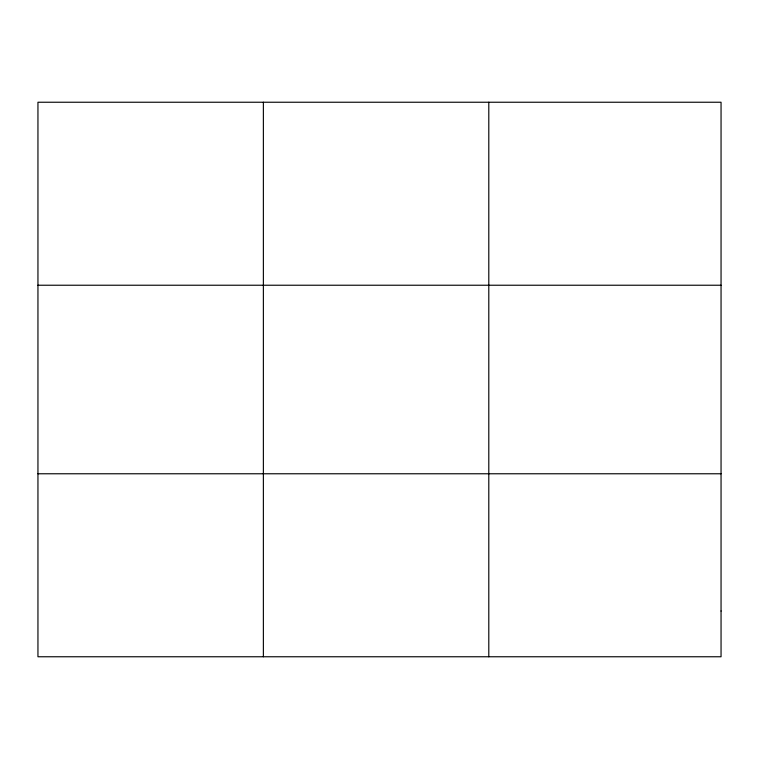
<?xml version="1.0" encoding="UTF-8"?>
<svg xmlns="http://www.w3.org/2000/svg" width="759" height="759" viewBox="0 0 759 759"><rect width="100%" height="100%" fill="white"/><g stroke="black" fill="none" stroke-linecap="round" stroke-linejoin="round"><path stroke-width="1.14" d="M263.373 102.237L263.373 656.763M488.796 102.237L488.796 656.763M37.95 285.232L721.05 285.232M37.95 473.768L721.05 473.768M721.05 611.014L721.05 656.763L37.95 656.763L37.95 102.237L721.05 102.237L721.05 611.014"/></g></svg>
